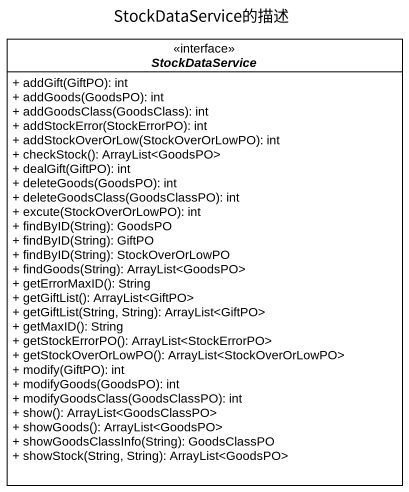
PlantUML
@startuml
title StockDataService的描述
hide circle
hide empty members
skinparam classAttributeIconSize 0
interface StockDataService <<interface>> {
  + addGift(GiftPO): int
  + addGoods(GoodsPO): int
  + addGoodsClass(GoodsClass): int
  + addStockError(StockErrorPO): int
  + addStockOverOrLow(StockOverOrLowPO): int
  + checkStock(): ArrayList<GoodsPO>
  + dealGift(GiftPO): int
  + deleteGoods(GoodsPO): int
  + deleteGoodsClass(GoodsClassPO): int
  + excute(StockOverOrLowPO): int
  + findByID(String): GoodsPO
  + findByID(String): GiftPO
  + findByID(String): StockOverOrLowPO
  + findGoods(String): ArrayList<GoodsPO>
  + getErrorMaxID(): String
  + getGiftList(): ArrayList<GiftPO>
  + getGiftList(String, String): ArrayList<GiftPO>
  + getMaxID(): String
  + getStockErrorPO(): ArrayList<StockErrorPO>
  + getStockOverOrLowPO(): ArrayList<StockOverOrLowPO>
  + modify(GiftPO): int
  + modifyGoods(GoodsPO): int
  + modifyGoodsClass(GoodsClassPO): int
  + show(): ArrayList<GoodsClassPO>
  + showGoods(): ArrayList<GoodsPO>
  + showGoodsClassInfo(String): GoodsClassPO
  + showStock(String, String): ArrayList<GoodsPO>
}
@enduml
